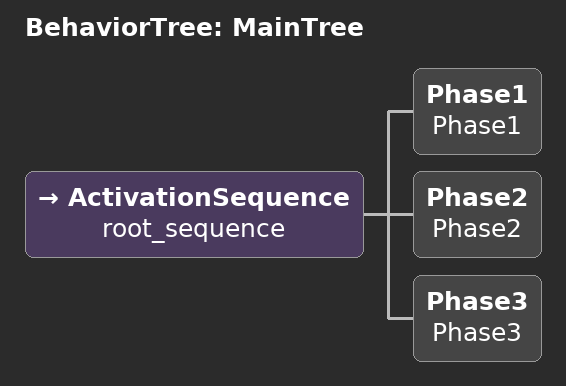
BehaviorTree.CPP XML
<root main_tree_to_execute = "MainTree" >
     <BehaviorTree ID="MainTree">
        <ActivationSequence name="root_sequence">
            <Phase1    name="Phase1"/>
            <Phase2    name="Phase2"/>
            <Phase3    name="Phase3"/>
        </ActivationSequence>
     </BehaviorTree>
 </root>
